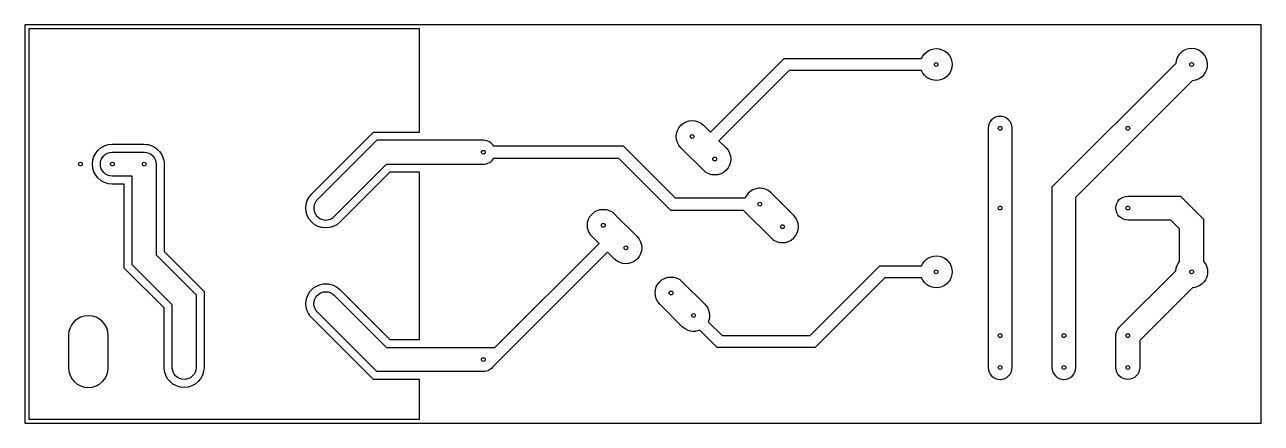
# Model space of a CAD drawing. Header units: millimetres. Extents: x -49.2 to 49.2, y -15.9 to 15.9.
import ezdxf

# ---------------------------------------------------------------- set-up
doc = ezdxf.new("R2010")
doc.units = ezdxf.units.MM

msp = doc.modelspace()

# ---------------------------------------------------------------- linework, layer by layer
msp.add_lwpolyline([(-49.212, -15.875), (49.212, -15.875), (49.212, 15.875), (-49.212, 15.875)], close=True)
for points in [[(-17.78, 4.129), (-20.145, 4.129), (-24.126, 0.148, -1), (-26.371, 2.393), (-21.46, 7.304), (-17.78, 7.304), (-17.78, 15.557), (-48.895, 15.557), (-48.895, -15.557), (-17.78, -15.557), (-17.78, -12.386), (-21.46, -12.386), (-26.371, -7.474, -1), (-24.126, -5.229), (-20.145, -9.211), (-17.78, -9.211)], [(6.046, 6.634), (6.607, 6.073, -1), (4.811, 4.277), (3.015, 6.073, -1), (4.811, 7.869), (5.373, 7.308), (11.244, 13.179), (22.165, 13.179, -5.138733), (22.165, 12.227), (11.639, 12.227)], [(-42.558, -11.433), (-42.558, -8.893, 1), (-45.733, -8.893), (-45.733, -11.433, 1)]]:
    msp.add_lwpolyline(points, format="xyb", close=True)
at = {"color": 7, "lineweight": -3}
for points in [[(42.402, 12.785), (32.552, 2.935), (32.552, -11.433, 1), (34.457, -11.433), (34.457, 2.146), (43.747, 11.436, 2.215248)], [(27.472, 7.622), (27.472, -11.433, 1), (29.377, -11.433), (29.377, 7.622, 1)], [(-38.114, 4.765), (-38.114, -2.2), (-34.938, -5.376), (-34.938, -11.433, -1), (-38.113, -11.433), (-38.113, -6.691), (-41.289, -3.515), (-41.289, 3.177), (-42.242, 3.177, -1), (-42.242, 6.352), (-39.702, 6.352, -0.414214)], [(8.126, 2.057), (2.586, 2.057), (-1.55, 6.193), (-11.879, 6.193, 0.267949), (-12.704, 6.669), (-21.197, 6.669), (-25.922, 1.944, 1), (-24.575, 0.597), (-20.408, 4.764), (-12.704, 4.764, 0.267949), (-11.879, 5.24), (-1.944, 5.24), (2.191, 1.105), (7.983, 1.105), (10.201, -1.113, 1), (11.997, 0.683), (10.201, 2.479, 0.537183)], [(44.619, -2.968, -0.625911), (43.746, -5.079), (39.537, -9.287), (39.537, -11.433, -1), (37.632, -11.433), (37.632, -8.893, -0.198912), (37.911, -8.22), (42.402, -3.729, -0.165111), (42.714, -2.975), (42.714, -0.395), (42.001, 0.318), (38.588, 0.318, -1), (38.588, 2.223), (42.79, 2.223), (44.619, 0.395)], [(-3.497, -1.562), (-4.058, -1, -1), (-2.262, 0.796), (-0.466, -1, -1), (-2.262, -2.796), (-2.823, -2.235), (-11.905, -11.317, -0.254046), (-12.704, -11.751), (-21.197, -11.751), (-25.922, -7.025, -1), (-24.575, -5.678), (-20.408, -9.846), (-11.781, -9.846)], [(4.522, -8.457, -0.305615), (3.128, -8.186), (1.332, -6.39, -1), (3.128, -4.594), (4.924, -6.39, -0.305615), (5.195, -7.784), (6.304, -8.893), (13.301, -8.893), (18.858, -3.335), (22.165, -3.335, -5.138733), (22.165, -4.287), (19.253, -4.287), (13.695, -9.845), (5.91, -9.845)]]:
    msp.add_lwpolyline(points, format="xyb", close=True, dxfattribs=at)
msp.add_lwpolyline([(-38.749, 4.765), (-38.749, -2.463), (-35.573, -5.639), (-35.573, -11.433, -1), (-37.478, -11.433), (-37.478, -6.428), (-40.654, -3.252), (-40.654, 3.812), (-42.242, 3.812, -1), (-42.242, 5.717), (-39.702, 5.717, -0.414214), (-38.749, 4.765)], format="xyb", dxfattribs=at)
for centre in [(23.342, 12.703), (43.669, 12.704), (3.913, 6.971), (28.425, 7.622), (38.588, 7.622), (-12.704, 5.717), (5.709, 5.175), (-44.779, 4.764), (-42.239, 4.764), (-39.699, 4.764), (9.303, 1.581), (28.425, 1.27), (38.588, 1.27), (-3.16, -0.102), (11.099, -0.215), (-1.364, -1.898), (23.342, -3.811), (43.669, -3.811), (2.23, -5.492), (4.026, -7.288), (28.425, -8.893), (33.505, -8.893), (38.585, -8.893), (-12.704, -10.798), (28.425, -11.433), (33.505, -11.433), (38.585, -11.433)]:
    msp.add_circle(centre, 0.15)

doc.saveas('drawing.dxf')
